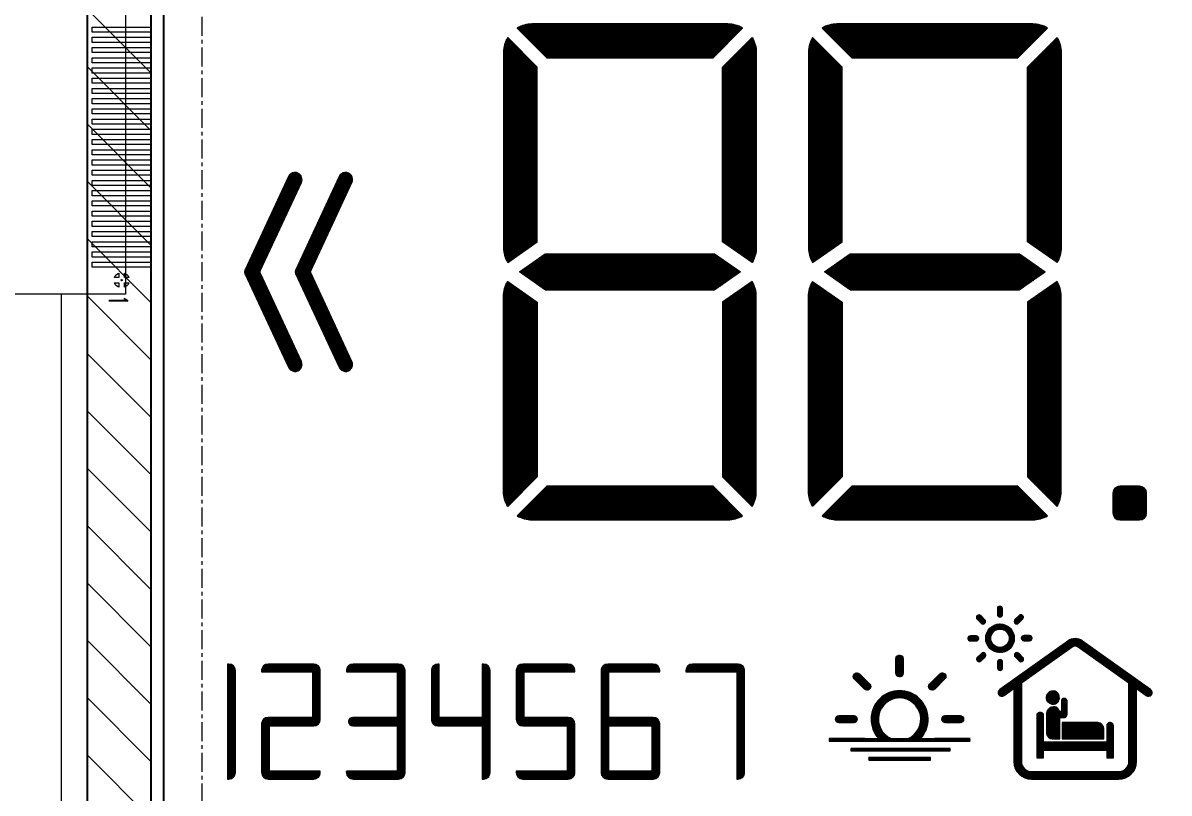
# Model space of a CAD drawing. Header units: millimetres. Extents: x 2631 to 4611, y 2266 to 2772.
# Drawn here: x 2686.16 to 2731.04, y 2694 to 2724.14 of the extents above; entities that cross this region are included whole.
import ezdxf

# ---------------------------------------------------------------- set-up
doc = ezdxf.new("R2010")
doc.units = ezdxf.units.MM
doc.linetypes.add('CENTER', pattern=[0.6, 0.375, -0.075, 0.075, -0.075])
for name, color, linetype, lineweight in [('BACKLIGHT', 7, 'Continuous', 20), ('FPC', 30, 'Continuous', 0), ('LCD', 4, 'Continuous', 20), ('silicone', 193, 'Continuous', 20)]:
    doc.layers.add(name, color=color, linetype=linetype, lineweight=lineweight)
doc.layers.add('Dim', color=4, linetype='Continuous')
doc.layers.add('DWG', color=7, linetype='Continuous')
doc.styles.get("Standard").update_dxf_attribs({"font": 'txt.shx', "bigfont": 'gbcbig.shx'})
pattern_1 = [(45, (-473.66198, 935.138702), (-0.01122532015, 0.01122532015), [])]
pattern_2 = [(45, (-449.801412, 935.138696), (-0.01122532015, 0.01122532015), [])]
pattern_3 = [(45, (-450.101412, 935.138696), (-0.01122532015, 0.01122532015), [])]

msp = doc.modelspace()

# ---------------------------------------------------------------- hatches: boundary and pattern name
at = {"lineweight": 0}
h = msp.add_hatch(dxfattribs=at)
h.set_pattern_fill('ANSI31', color=256, scale=0.005)
h.set_pattern_definition(pattern_2)
h.paths.add_polyline_path([(2727.6516, 2699.95036, 0.32000699), (2727.06831, 2699.95036), (2724.40813, 2698.05357, 0.41421356), (2724.37394, 2697.84946, 0.41421356), (2724.57805, 2697.81527), (2724.96134, 2698.08857), (2724.96134, 2695.23731, 0.41421356), (2725.65211, 2694.54654), (2729.0678, 2694.54654, 0.41421356), (2729.75857, 2695.23731), (2729.75857, 2698.08857), (2730.14186, 2697.81527, 0.41421356), (2730.34596, 2697.84946, 0.41421356), (2730.31177, 2698.05357)])
h.paths.add_polyline_path([(2729.4659, 2698.29725), (2729.4659, 2695.23731, -0.41421356), (2729.0678, 2694.83921), (2725.65211, 2694.83921, -0.41421356), (2725.25401, 2695.23731), (2725.25401, 2698.29725), (2727.23822, 2699.71206, -0.32000699), (2727.48168, 2699.71206)], flags=16)
h.paths.add_polyline_path([(2728.85499, 2695.37737), (2728.5999, 2695.37737), (2728.5999, 2695.67458), (2726.12001, 2695.67458), (2726.11844, 2695.37742), (2725.85971, 2695.37688), (2725.85939, 2697.08409, -0.53718972), (2726.11929, 2697.08409), (2726.11929, 2695.99978), (2728.59891, 2695.99978), (2728.59891, 2696.70145), (2728.69351, 2696.77036), (2728.83281, 2696.74183), (2728.85499, 2696.66304)], flags=0)
h.paths.add_polyline_path([(2728.48018, 2696.52443), (2728.48018, 2696.11926), (2726.85744, 2696.11926), (2726.85744, 2696.7586), (2728.24277, 2696.7586, -0.41094966)], flags=0)
h.paths.add_polyline_path([(2727.04606, 2697.61388), (2727.04606, 2697.10761, -0.32819651), (2726.95553, 2696.96157), (2726.76402, 2696.96157), (2726.76402, 2696.11821), (2726.49374, 2696.11821, -0.39286235), (2726.23333, 2696.33014), (2726.23333, 2697.04896, -0.46836767), (2726.55327, 2697.38262, -0.2851506), (2726.74872, 2697.18962), (2726.82956, 2697.18962), (2726.82956, 2697.62319, -0.47470133), (2726.90482, 2697.70116, -0.50669961)], flags=0)
h.paths.add_polyline_path([(2726.73923, 2697.74124, -0.16825289), (2726.7113, 2697.61125, -0.20063946), (2726.58582, 2697.49391, -0.17986856), (2726.39899, 2697.50073, -0.09353763), (2726.30204, 2697.55942, -0.28344564), (2726.22573, 2697.76178, -0.10143298), (2726.26489, 2697.8671, -0.19173749), (2726.38082, 2697.97061, -0.1916996), (2726.57388, 2697.98297, -0.08664985), (2726.64449, 2697.9459, -0.24924806)], flags=0)
h = msp.add_hatch(dxfattribs=at)
h.set_pattern_fill('ANSI31', color=256, scale=0.005)
h.set_pattern_definition(pattern_3)
h.paths.add_polyline_path([(2722.47168, 2695.75144), (2718.57545, 2695.75144), (2718.57545, 2695.65154), (2722.47168, 2695.65154)])
h.paths.add_polyline_path([(2721.69999, 2695.28963), (2721.69999, 2695.38953), (2719.2774, 2695.38953), (2719.2774, 2695.28963)])
edge = h.paths.add_edge_path(flags=17)
edge.add_line((2722.9922, 2696.89691), (2722.9922, 2696.89131))
edge.add_arc((2722.85171, 2696.89131), 0.14048, 270, 360, ccw=False)
edge.add_line((2722.85171, 2696.75083), (2722.2861, 2696.75083))
edge.add_arc((2722.2861, 2696.89131), 0.14048, 180, 270, ccw=False)
edge.add_line((2722.14562, 2696.89131), (2722.14562, 2696.89691))
edge.add_arc((2722.2861, 2696.89691), 0.14048, 90, 180, ccw=False)
edge.add_line((2722.2861, 2697.03739), (2722.85171, 2697.03739))
edge.add_arc((2722.85171, 2696.89691), 0.14048, 0, 90, ccw=False)
edge = h.paths.add_edge_path()
edge.add_line((2720.48278, 2699.40073), (2720.48838, 2699.40073))
edge.add_arc((2720.48838, 2699.26025), 0.14048, 0, 90, ccw=False)
edge.add_line((2720.62886, 2699.26025), (2720.62886, 2698.69463))
edge.add_arc((2720.48838, 2698.69463), 0.14048, 270, 360, ccw=False)
edge.add_line((2720.48838, 2698.55415), (2720.48278, 2698.55415))
edge.add_arc((2720.48278, 2698.69463), 0.14048, 180, 270, ccw=False)
edge.add_line((2720.3423, 2698.69463), (2720.3423, 2699.26025))
edge.add_arc((2720.48278, 2699.26025), 0.14048, 90, 180, ccw=False)
edge = h.paths.add_edge_path()
edge.add_line((2722.25604, 2698.66854), (2722.26, 2698.66458))
edge.add_arc((2722.16067, 2698.56524), 0.14048, -45, 45, ccw=False)
edge.add_line((2722.26, 2698.4659), (2721.86006, 2698.06596))
edge.add_arc((2721.76072, 2698.16529), 0.14048, 225, 315, ccw=False)
edge.add_line((2721.66138, 2698.06596), (2721.65742, 2698.06992))
edge.add_arc((2721.75676, 2698.16925), 0.14048, 135, 225, ccw=False)
edge.add_line((2721.65742, 2698.26859), (2722.05737, 2698.66854))
edge.add_arc((2722.15671, 2698.5692), 0.14048, 45, 135, ccw=False)
edge = h.paths.add_edge_path(flags=17)
edge.add_line((2717.97896, 2696.89131), (2717.97896, 2696.89691))
edge.add_arc((2718.11944, 2696.89691), 0.14048, 90, 180, ccw=False)
edge.add_line((2718.11944, 2697.03739), (2718.68506, 2697.03739))
edge.add_arc((2718.68506, 2696.89691), 0.14048, 0, 90, ccw=False)
edge.add_line((2718.82554, 2696.89691), (2718.82554, 2696.89131))
edge.add_arc((2718.68506, 2696.89131), 0.14048, -90, 0, ccw=False)
edge.add_line((2718.68506, 2696.75083), (2718.11944, 2696.75083))
edge.add_arc((2718.11944, 2696.89131), 0.14048, 180, 270, ccw=False)
edge = h.paths.add_edge_path()
edge.add_line((2718.71115, 2698.66458), (2718.71511, 2698.66854))
edge.add_arc((2718.81445, 2698.5692), 0.14048, 45, 135, ccw=False)
edge.add_line((2718.91378, 2698.66854), (2719.31373, 2698.26859))
edge.add_arc((2719.2144, 2698.16925), 0.14048, -45, 45, ccw=False)
edge.add_line((2719.31373, 2698.06992), (2719.30977, 2698.06596))
edge.add_arc((2719.21044, 2698.16529), 0.14048, 225, 315, ccw=False)
edge.add_line((2719.1111, 2698.06596), (2718.71115, 2698.4659))
edge.add_arc((2718.81049, 2698.56524), 0.14048, 135, 225, ccw=False)
edge = h.paths.add_edge_path()
edge.add_line((2721.30376, 2696.13431), (2721.85199, 2696.13425))
edge.add_line((2722.75074, 2696.03435), (2722.75074, 2696.13425))
edge.add_line((2719.12521, 2696.13455), (2719.66723, 2696.13449))
edge.add_line((2720.15123, 2696.13444), (2720.81976, 2696.13436))
edge.add_line((2723.25074, 2696.13425), (2721.85199, 2696.13425))
edge.add_line((2717.73125, 2696.0353), (2723.25074, 2696.03435))
edge.add_line((2717.73125, 2696.13472), (2717.73125, 2696.0353))
edge.add_line((2719.12521, 2696.13455), (2717.73125, 2696.13472))
edge.add_arc((2720.48558, 2696.89411), 1.11656, 317.114361, 582.885639)
edge.add_arc((2720.48558, 2696.89411), 0.83, 293.723299, 606.276701)
h = msp.add_hatch(dxfattribs=at)
h.set_pattern_fill('ANSI31', color=256, scale=0.005)
h.set_pattern_definition(pattern_3)
h.paths.add_polyline_path([(2719.66723, 2696.13449), (2719.12521, 2696.13455), (2717.73125, 2696.13472), (2717.73125, 2696.0353), (2723.25074, 2696.03435), (2723.25074, 2696.13425), (2721.85199, 2696.13425), (2721.30376, 2696.13431, 2.29300154)])
h.paths.add_polyline_path([(2720.81976, 2696.13436), (2720.15123, 2696.13444, -4.75577831)], flags=16)
h = msp.add_hatch(dxfattribs=at)
h.set_pattern_fill('ANSI31', color=256, scale=0.005)
h.set_pattern_definition(pattern_2)
edge = h.paths.add_edge_path()
edge.add_arc((2726.42803, 2697.7225), 0.20608, 169.010323, 206.824902)
edge.add_arc((2726.50601, 2697.78694), 0.30557, 211.012905, 249.497975)
edge.add_arc((2726.50157, 2697.74859), 0.26825, 247.517372, 288.304087)
edge.add_arc((2726.50824, 2697.70264), 0.22268, 290.389463, 335.770093)
edge.add_arc((2726.53759, 2697.71656), 0.20314, 328.774013, 366.97692)
edge.add_arc((2726.49933, 2697.75445), 0.24026, 356.846705, 412.829455)
edge.add_arc((2726.50304, 2697.76222), 0.23183, 52.399579, 72.208782)
edge.add_arc((2726.49287, 2697.73428), 0.26155, 71.958655, 115.366354)
edge.add_arc((2726.45285, 2697.77325), 0.2101, 110.050739, 153.466813)
edge.add_arc((2726.50222, 2697.71892), 0.27979, 148.021035, 171.188525)
edge = h.paths.add_edge_path()
edge.add_line((2728.5999, 2695.67458), (2728.5999, 2695.37737))
edge.add_line((2728.5999, 2695.37737), (2728.85499, 2695.37737))
edge.add_line((2728.85499, 2695.37737), (2728.85499, 2696.65155))
edge.add_line((2728.85499, 2696.65155), (2728.85342, 2696.66864))
edge.add_line((2728.85342, 2696.66864), (2728.84873, 2696.6853))
edge.add_line((2728.84873, 2696.6853), (2728.84104, 2696.70113))
edge.add_line((2728.84104, 2696.70113), (2728.83054, 2696.71574))
edge.add_line((2728.83054, 2696.71574), (2728.81749, 2696.72877))
edge.add_line((2728.81749, 2696.72877), (2728.80221, 2696.7399))
edge.add_line((2728.80221, 2696.7399), (2728.78508, 2696.74885))
edge.add_line((2728.78508, 2696.74885), (2728.76652, 2696.75541))
edge.add_line((2728.76652, 2696.75541), (2728.74698, 2696.75941))
edge.add_line((2728.74698, 2696.75941), (2728.72695, 2696.76075))
edge.add_line((2728.72695, 2696.76075), (2728.70692, 2696.75941))
edge.add_line((2728.70692, 2696.75941), (2728.68738, 2696.75541))
edge.add_line((2728.68738, 2696.75541), (2728.66882, 2696.74885))
edge.add_line((2728.66882, 2696.74885), (2728.65169, 2696.7399))
edge.add_line((2728.65169, 2696.7399), (2728.63641, 2696.72877))
edge.add_line((2728.63641, 2696.72877), (2728.62336, 2696.71574))
edge.add_line((2728.62336, 2696.71574), (2728.61287, 2696.70113))
edge.add_line((2728.61287, 2696.70113), (2728.60518, 2696.6853))
edge.add_line((2728.60518, 2696.6853), (2728.60049, 2696.66864))
edge.add_line((2728.60049, 2696.66864), (2728.59891, 2696.65155))
edge.add_line((2728.59891, 2696.65155), (2728.59891, 2695.99978))
edge.add_line((2728.59891, 2695.99978), (2726.11929, 2695.99978))
edge.add_line((2726.11929, 2695.99978), (2726.11929, 2697.08409))
edge.add_arc((2725.98934, 2696.99803), 0.15586, 33.51153, 146.48847)
edge.add_line((2725.85939, 2697.08409), (2725.85971, 2695.37688))
edge.add_line((2725.85971, 2695.37688), (2726.11844, 2695.37742))
edge.add_line((2726.11844, 2695.37742), (2726.12001, 2695.67458))
edge.add_line((2726.12001, 2695.67458), (2728.5999, 2695.67458))
edge = h.paths.add_edge_path(flags=17)
edge.add_line((2726.85744, 2696.11926), (2728.48018, 2696.11926))
edge.add_line((2728.48018, 2696.11926), (2728.48018, 2696.52443))
edge.add_arc((2728.24307, 2696.52148), 0.23713, 0.713135, 90.073914)
edge.add_line((2728.24277, 2696.7586), (2726.85744, 2696.7586))
edge.add_line((2726.85744, 2696.7586), (2726.85744, 2696.11926))
edge = h.paths.add_edge_path()
edge.add_line((2727.04606, 2697.08464), (2727.04606, 2697.61388))
edge.add_arc((2726.94429, 2697.59836), 0.10295, 8.672424, 93.120432)
edge.add_line((2726.93868, 2697.70116), (2726.90482, 2697.70116))
edge.add_arc((2726.899, 2697.63147), 0.06993, 85.227161, 186.802179)
edge.add_line((2726.82956, 2697.62319), (2726.82956, 2697.18962))
edge.add_line((2726.82956, 2697.18962), (2726.74872, 2697.18962))
edge.add_arc((2726.49554, 2697.12869), 0.2604, 13.530816, 77.192945)
edge.add_arc((2726.53232, 2697.08248), 0.30087, 86.008565, 173.603944)
edge.add_line((2726.23333, 2697.116), (2726.23333, 2696.33014))
edge.add_arc((2726.47758, 2696.36431), 0.24664, 187.964055, 266.243966)
edge.add_line((2726.46143, 2696.11821), (2726.76402, 2696.11821))
edge.add_line((2726.76402, 2696.11821), (2726.76402, 2696.96157))
edge.add_line((2726.76402, 2696.96157), (2726.95553, 2696.96157))
edge.add_arc((2726.90153, 2697.09612), 0.14499, 291.865796, 355.455581)
at = {"layer": 'LCD'}
h = msp.add_hatch(dxfattribs=at)
h.set_pattern_fill('ANSI31', color=0, scale=0.005)
h.set_pattern_definition(pattern_1)
edge = h.paths.add_edge_path()
edge.add_arc((2706.08747, 2722.98131), 1.11356, 90, 120.993032)
edge.add_line((2705.51406, 2723.93589), (2706.66795, 2722.77487))
edge.add_line((2706.66795, 2722.77487), (2713.17987, 2722.77487))
edge.add_line((2713.17987, 2722.77487), (2714.33376, 2723.93589))
edge.add_arc((2713.76034, 2722.98131), 1.11356, 59.006968, 90)
edge.add_line((2713.76034, 2724.09487), (2706.08747, 2724.09487))
edge = h.paths.add_edge_path()
edge.add_arc((2706.08747, 2715.34686), 1.11356, 180, 211.674678)
edge.add_line((2705.13978, 2714.76213), (2706.294, 2715.57378))
edge.add_line((2706.294, 2715.57378), (2706.29397, 2722.40476))
edge.add_line((2706.29397, 2722.40476), (2705.13978, 2723.56603))
edge.add_arc((2706.08747, 2722.98131), 1.11356, 148.325322, 180)
edge.add_line((2704.97391, 2722.98131), (2704.97391, 2715.34686))
h.paths.add_polyline_path([(2713.23778, 2715.10421), (2714.24974, 2714.39259), (2713.22814, 2713.67419), (2706.61968, 2713.67419), (2705.59807, 2714.39259), (2706.61003, 2715.10421)])
edge = h.paths.add_edge_path()
edge.add_arc((2713.76034, 2715.34686), 1.11356, -31.674678, 0, ccw=False)
edge.add_line((2714.70804, 2714.76213), (2713.55382, 2715.57378))
edge.add_line((2713.55382, 2715.57378), (2713.55385, 2722.40476))
edge.add_line((2713.55385, 2722.40476), (2714.70804, 2723.56603))
edge.add_arc((2713.76034, 2722.98131), 1.11356, 0, 31.674678, ccw=False)
edge.add_line((2714.87391, 2722.98131), (2714.87391, 2715.34686))
edge = h.paths.add_edge_path()
edge.add_line((2706.294, 2713.21139), (2706.29397, 2706.38041))
edge.add_line((2706.29397, 2706.38041), (2705.13978, 2705.21914))
edge.add_arc((2706.08747, 2705.80387), 1.11356, 180, 211.674678, ccw=False)
edge.add_line((2704.97391, 2705.80387), (2704.97391, 2713.43832))
edge.add_arc((2706.08747, 2713.43832), 1.11356, 148.325322, 180, ccw=False)
edge.add_line((2705.13978, 2714.02304), (2706.294, 2713.21139))
edge = h.paths.add_edge_path()
edge.add_arc((2713.76034, 2705.80387), 1.11356, 270, 300.993032)
edge.add_line((2714.33376, 2704.84929), (2713.17987, 2706.0103))
edge.add_line((2713.17987, 2706.0103), (2706.66795, 2706.0103))
edge.add_line((2706.66795, 2706.0103), (2705.51406, 2704.84929))
edge.add_arc((2706.08747, 2705.80387), 1.11356, 239.006968, 270)
edge.add_line((2706.08747, 2704.6903), (2713.76034, 2704.6903))
edge = h.paths.add_edge_path()
edge.add_line((2713.55382, 2713.21139), (2713.55385, 2706.38041))
edge.add_line((2713.55385, 2706.38041), (2714.70804, 2705.21914))
edge.add_arc((2713.76034, 2705.80387), 1.11356, 328.325322, 360)
edge.add_line((2714.87391, 2705.80387), (2714.87391, 2713.43832))
edge.add_arc((2713.76034, 2713.43832), 1.11356, 360, 391.674678)
edge.add_line((2714.70804, 2714.02304), (2713.55382, 2713.21139))
h = msp.add_hatch(dxfattribs=at)
h.set_pattern_fill('ANSI31', color=0, scale=0.005)
h.set_pattern_definition(pattern_1)
edge = h.paths.add_edge_path()
edge.add_line((2717.45491, 2723.93589), (2718.6088, 2722.77487))
edge.add_line((2718.6088, 2722.77487), (2725.12073, 2722.77487))
edge.add_line((2725.12073, 2722.77487), (2726.27461, 2723.93589))
edge.add_arc((2725.7012, 2722.98131), 1.11356, 59.006968, 90)
edge.add_line((2725.7012, 2724.09487), (2718.02833, 2724.09487))
edge.add_arc((2718.02833, 2722.98131), 1.11356, 90, 120.993032)
edge = h.paths.add_edge_path()
edge.add_arc((2718.02833, 2715.34686), 1.11356, 180, 211.674678)
edge.add_line((2717.08063, 2714.76213), (2718.23485, 2715.57378))
edge.add_line((2718.23485, 2715.57378), (2718.23482, 2722.40476))
edge.add_line((2718.23482, 2722.40476), (2717.08063, 2723.56603))
edge.add_arc((2718.02833, 2722.98131), 1.11356, 148.325322, 180)
edge.add_line((2716.91476, 2722.98131), (2716.91476, 2715.34686))
h.paths.add_polyline_path([(2725.17864, 2715.10421), (2726.1906, 2714.39259), (2725.16899, 2713.67419), (2718.56053, 2713.67419), (2717.53893, 2714.39259), (2718.55089, 2715.10421)])
edge = h.paths.add_edge_path()
edge.add_arc((2725.7012, 2715.34686), 1.11356, -31.674678, 0, ccw=False)
edge.add_line((2726.64889, 2714.76213), (2725.49467, 2715.57378))
edge.add_line((2725.49467, 2715.57378), (2725.4947, 2722.40476))
edge.add_line((2725.4947, 2722.40476), (2726.64889, 2723.56603))
edge.add_arc((2725.7012, 2722.98131), 1.11356, 0, 31.674678, ccw=False)
edge.add_line((2726.81476, 2722.98131), (2726.81476, 2715.34686))
edge = h.paths.add_edge_path()
edge.add_line((2718.23485, 2713.21139), (2718.23482, 2706.38041))
edge.add_line((2718.23482, 2706.38041), (2717.08063, 2705.21914))
edge.add_arc((2718.02833, 2705.80387), 1.11356, 180, 211.674678, ccw=False)
edge.add_line((2716.91476, 2705.80387), (2716.91476, 2713.43832))
edge.add_arc((2718.02833, 2713.43832), 1.11356, 148.325322, 180, ccw=False)
edge.add_line((2717.08063, 2714.02304), (2718.23485, 2713.21139))
edge = h.paths.add_edge_path()
edge.add_arc((2725.7012, 2705.80387), 1.11356, 270, 300.993032)
edge.add_line((2726.27461, 2704.84929), (2725.12073, 2706.0103))
edge.add_line((2725.12073, 2706.0103), (2718.6088, 2706.0103))
edge.add_line((2718.6088, 2706.0103), (2717.45491, 2704.84929))
edge.add_arc((2718.02833, 2705.80387), 1.11356, 239.006968, 270)
edge.add_line((2718.02833, 2704.6903), (2725.7012, 2704.6903))
edge = h.paths.add_edge_path()
edge.add_line((2726.64889, 2714.02304), (2725.49467, 2713.21139))
edge.add_line((2725.49467, 2713.21139), (2725.4947, 2706.38041))
edge.add_line((2725.4947, 2706.38041), (2726.64889, 2705.21914))
edge.add_arc((2725.7012, 2705.80387), 1.11356, 328.325322, 360)
edge.add_line((2726.81476, 2705.80387), (2726.81476, 2713.43832))
edge.add_arc((2725.7012, 2713.43832), 1.11356, 360, 391.674678)
h = msp.add_hatch(dxfattribs=at)
h.set_pattern_fill('ANSI31', color=0, scale=0.005)
h.set_pattern_definition(pattern_1)
edge = h.paths.add_edge_path()
edge.add_arc((2698.79163, 2718.01112), 0.27577, 335.006719, 515.006719)
edge.add_line((2698.54169, 2718.12764), (2696.82544, 2714.44751))
edge.add_arc((2696.94325, 2714.39259), 0.12998, 155.001907, 204.991207)
edge.add_line((2696.82544, 2714.33767), (2698.53867, 2710.66422))
edge.add_arc((2698.79164, 2710.77404), 0.27577, 203.467594, 384.99465)
edge.add_line((2699.04158, 2710.89057), (2697.43797, 2714.32919))
edge.add_arc((2697.57391, 2714.39259), 0.15, 154.997799, 205.00213, ccw=False)
edge.add_line((2697.43797, 2714.45599), (2699.04158, 2717.8946))
edge = h.paths.add_edge_path()
edge.add_arc((2696.80969, 2718.01112), 0.27577, 335.006719, 515.006719)
edge.add_line((2696.55974, 2718.12764), (2694.8435, 2714.44752))
edge.add_arc((2694.96131, 2714.39259), 0.12998, 155.001907, 204.991207)
edge.add_line((2694.8435, 2714.33767), (2696.55673, 2710.66422))
edge.add_arc((2696.8097, 2710.77404), 0.27577, 203.467594, 384.99465)
edge.add_line((2697.05964, 2710.89057), (2695.45603, 2714.32919))
edge.add_arc((2695.59197, 2714.39259), 0.15, 154.997799, 205.00213, ccw=False)
edge.add_line((2695.45603, 2714.45599), (2697.05964, 2717.89461))
h = msp.add_hatch(dxfattribs=at)
h.set_pattern_fill('ANSI31', color=0, scale=0.005)
h.set_pattern_definition(pattern_1)
edge = h.paths.add_edge_path()
edge.add_arc((2729.88239, 2705.73546), 0.275, 360, 450)
edge.add_line((2729.88239, 2706.01046), (2729.11239, 2706.01046))
edge.add_arc((2729.11239, 2705.73546), 0.275, 90, 180)
edge.add_line((2728.83739, 2705.73546), (2728.83739, 2704.96546))
edge.add_arc((2729.11239, 2704.96546), 0.275, 180, 270)
edge.add_line((2729.11239, 2704.69046), (2729.88239, 2704.69046))
edge.add_arc((2729.88239, 2704.96546), 0.275, 270, 360)
edge.add_line((2730.15739, 2704.96546), (2730.15739, 2705.73546))
h = msp.add_hatch(dxfattribs=at)
h.set_pattern_fill('ANSI31', color=0, scale=0.005)
h.set_pattern_definition([(45, (-475.095731, 935.138696), (-0.01122532015, 0.01122532015), [])])
edge = h.paths.add_edge_path()
edge.add_line((2725.00869, 2699.33004), (2725.1677, 2699.17103))
edge.add_arc((2725.23841, 2699.24174), 0.1, 225, 315)
edge.add_arc((2725.23841, 2699.24174), 0.1, 315, 405)
edge.add_line((2725.30912, 2699.31245), (2725.15011, 2699.47147))
edge.add_arc((2725.0794, 2699.40076), 0.1, 45, 135)
edge.add_arc((2725.0794, 2699.40076), 0.1, 135, 225)
edge = h.paths.add_edge_path()
edge.add_line((2724.32065, 2699.12478), (2724.32065, 2698.8999))
edge.add_arc((2724.42065, 2698.8999), 0.1, 180, 270)
edge.add_arc((2724.42065, 2698.8999), 0.1, 270, 360)
edge.add_line((2724.52065, 2698.8999), (2724.52065, 2699.12478))
edge.add_arc((2724.42065, 2699.12478), 0.1, 0, 90)
edge.add_arc((2724.42065, 2699.12478), 0.1, 90, 180)
edge = h.paths.add_edge_path()
edge.add_line((2723.68899, 2699.46614), (2723.52998, 2699.30713))
edge.add_arc((2723.60069, 2699.23642), 0.1, 135, 225)
edge.add_arc((2723.60069, 2699.23642), 0.1, 225, 315)
edge.add_line((2723.6714, 2699.16571), (2723.83041, 2699.32472))
edge.add_arc((2723.7597, 2699.39543), 0.1, 315, 405)
edge.add_arc((2723.7597, 2699.39543), 0.1, 45, 135)
edge = h.paths.add_edge_path()
edge.add_line((2723.48372, 2700.15417), (2723.25885, 2700.15417))
edge.add_arc((2723.25885, 2700.05417), 0.1, 90, 180)
edge.add_arc((2723.25885, 2700.05417), 0.1, 180, 270)
edge.add_line((2723.25885, 2699.95417), (2723.48372, 2699.95417))
edge.add_arc((2723.48372, 2700.05417), 0.1, 270, 360)
edge.add_arc((2723.48372, 2700.05417), 0.1, 360, 450)
edge = h.paths.add_edge_path()
edge.add_line((2723.82509, 2700.78583), (2723.66608, 2700.94485))
edge.add_arc((2723.59537, 2700.87413), 0.1, 45, 135)
edge.add_arc((2723.59537, 2700.87413), 0.1, 135, 225)
edge.add_line((2723.52466, 2700.80342), (2723.68367, 2700.64441))
edge.add_arc((2723.75438, 2700.71512), 0.1, 225, 315)
edge.add_arc((2723.75438, 2700.71512), 0.1, 315, 405)
edge = h.paths.add_edge_path()
edge.add_line((2724.51312, 2700.9911), (2724.51312, 2701.21598))
edge.add_arc((2724.41312, 2701.21598), 0.1, 0, 90)
edge.add_arc((2724.41312, 2701.21598), 0.1, 90, 180)
edge.add_line((2724.31312, 2701.21598), (2724.31312, 2700.9911))
edge.add_arc((2724.41312, 2700.9911), 0.1, 180, 270)
edge.add_arc((2724.41312, 2700.9911), 0.1, 270, 360)
edge = h.paths.add_edge_path()
edge.add_line((2725.14478, 2700.64974), (2725.30379, 2700.80875))
edge.add_arc((2725.23308, 2700.87946), 0.1, 315, 405)
edge.add_arc((2725.23308, 2700.87946), 0.1, 45, 135)
edge.add_line((2725.16237, 2700.95017), (2725.00336, 2700.79116))
edge.add_arc((2725.07407, 2700.72045), 0.1, 135, 225)
edge.add_arc((2725.07407, 2700.72045), 0.1, 225, 315)
edge = h.paths.add_edge_path()
edge.add_line((2725.35005, 2699.9617), (2725.57493, 2699.9617))
edge.add_arc((2725.57493, 2700.0617), 0.1, 270, 360)
edge.add_arc((2725.57493, 2700.0617), 0.1, 0, 90)
edge.add_line((2725.57493, 2700.1617), (2725.35005, 2700.1617))
edge.add_arc((2725.35005, 2700.0617), 0.1, 90, 180)
edge.add_arc((2725.35005, 2700.0617), 0.1, 180, 270)
edge = h.paths.add_edge_path(flags=17)
edge.add_arc((2724.41689, 2700.05794), 0.3604, 0, 360)
edge = h.paths.add_edge_path()
edge.add_arc((2724.41689, 2700.05794), 0.5604, 0, 360)
h = msp.add_hatch(dxfattribs=at)
h.set_pattern_fill('ANSI31', color=0, scale=0.005)
h.set_pattern_definition([(45, (1577.112318, 1430.979947), (-0.01122532015, 0.01122532015), [])])
edge = h.paths.add_edge_path()
edge.add_line((2697.80044, 2694.85287), (2695.80936, 2694.85287))
edge.add_line((2695.80936, 2694.85287), (2695.80936, 2696.63137))
edge.add_line((2695.80936, 2696.63137), (2697.54318, 2696.63137))
edge.add_arc((2697.54318, 2696.88864), 0.25726, 270, 360)
edge.add_line((2697.80044, 2696.88864), (2697.80044, 2698.79236))
edge.add_arc((2697.54318, 2698.79236), 0.25726, 0, 90)
edge.add_line((2697.54318, 2699.04963), (2695.76028, 2699.04963))
edge.add_arc((2695.76028, 2698.79236), 0.25726, 90, 180)
edge.add_line((2695.50302, 2698.79236), (2695.50302, 2698.7433))
edge.add_line((2695.50302, 2698.7433), (2697.4941, 2698.7433))
edge.add_line((2697.4941, 2698.7433), (2697.4941, 2696.96322))
edge.add_line((2697.4941, 2696.96322), (2695.76028, 2696.96322))
edge.add_arc((2695.76028, 2696.70596), 0.25726, 90, 180)
edge.add_line((2695.50302, 2696.70596), (2695.50302, 2694.80381))
edge.add_arc((2695.76028, 2694.80381), 0.25726, 180, 270)
edge.add_line((2695.76028, 2694.54654), (2697.54318, 2694.54654))
edge.add_arc((2697.54318, 2694.80381), 0.25726, 270, 360)
edge.add_line((2697.80044, 2694.80381), (2697.80044, 2694.85287))
edge = h.paths.add_edge_path()
edge.add_line((2704.14095, 2694.54654), (2704.19003, 2694.54654))
edge.add_arc((2704.19003, 2694.80381), 0.25726, 270, 360)
edge.add_line((2704.44729, 2694.80381), (2704.44729, 2698.79236))
edge.add_arc((2704.19003, 2698.79236), 0.25726, 0, 90)
edge.add_line((2704.19003, 2699.04963), (2704.14095, 2699.04963))
edge.add_line((2704.14095, 2699.04963), (2704.14095, 2696.96322))
edge.add_line((2704.14095, 2696.96322), (2702.4562, 2696.96322))
edge.add_line((2702.4562, 2696.96322), (2702.4562, 2699.04963))
edge.add_line((2702.4562, 2699.04963), (2702.40713, 2699.04963))
edge.add_arc((2702.40713, 2698.79236), 0.25726, 90, 180)
edge.add_line((2702.14987, 2698.79236), (2702.14987, 2696.88864))
edge.add_arc((2702.40713, 2696.88864), 0.25726, 180, 270)
edge.add_line((2702.40713, 2696.63137), (2704.14095, 2696.63137))
edge.add_line((2704.14095, 2696.63137), (2704.14095, 2694.54654))
edge = h.paths.add_edge_path()
edge.add_line((2705.73056, 2696.63137), (2707.46438, 2696.63137))
edge.add_line((2707.46438, 2696.63137), (2707.46438, 2694.85287))
edge.add_line((2707.46438, 2694.85287), (2705.47329, 2694.85287))
edge.add_line((2705.47329, 2694.85287), (2705.47329, 2694.80381))
edge.add_arc((2705.73056, 2694.80381), 0.25726, 180, 270)
edge.add_line((2705.73056, 2694.54654), (2707.51345, 2694.54654))
edge.add_arc((2707.51345, 2694.80381), 0.25726, 270, 360)
edge.add_line((2707.77072, 2694.80381), (2707.77072, 2696.70596))
edge.add_arc((2707.51345, 2696.70596), 0.25726, 0, 90)
edge.add_line((2707.51345, 2696.96322), (2705.77963, 2696.96322))
edge.add_line((2705.77963, 2696.96322), (2705.77963, 2698.7433))
edge.add_line((2705.77963, 2698.7433), (2707.77072, 2698.7433))
edge.add_line((2707.77072, 2698.7433), (2707.77072, 2698.79236))
edge.add_arc((2707.51345, 2698.79236), 0.25726, 0, 90)
edge.add_line((2707.51345, 2699.04963), (2705.73056, 2699.04963))
edge.add_arc((2705.73056, 2698.79236), 0.25726, 90, 180)
edge.add_line((2705.47329, 2698.79236), (2705.47329, 2696.88864))
edge.add_arc((2705.73056, 2696.88864), 0.25726, 180, 270)
h.paths.add_polyline_path([(2710.7878, 2696.63137), (2710.7878, 2694.85287), (2709.10305, 2694.85287), (2709.10305, 2696.63137)], flags=16)
edge = h.paths.add_edge_path()
edge.add_line((2710.83688, 2699.04963), (2709.05398, 2699.04963))
edge.add_arc((2709.05398, 2698.79236), 0.25726, 90, 180)
edge.add_line((2708.79672, 2698.79236), (2708.79672, 2694.80381))
edge.add_arc((2709.05398, 2694.80381), 0.25726, 180, 270)
edge.add_line((2709.05398, 2694.54654), (2710.83688, 2694.54654))
edge.add_arc((2710.83688, 2694.80381), 0.25726, 270, 360)
edge.add_line((2711.09414, 2694.80381), (2711.09414, 2696.70596))
edge.add_arc((2710.83688, 2696.70596), 0.25726, 0, 90)
edge.add_line((2710.83688, 2696.96322), (2709.10305, 2696.96322))
edge.add_line((2709.10305, 2696.96322), (2709.10305, 2698.7433))
edge.add_line((2709.10305, 2698.7433), (2711.09414, 2698.7433))
edge.add_line((2711.09414, 2698.7433), (2711.09414, 2698.79236))
edge.add_arc((2710.83688, 2698.79236), 0.25726, 0, 90)
edge = h.paths.add_edge_path()
edge.add_line((2712.12014, 2698.7433), (2714.11123, 2698.7433))
edge.add_line((2714.11123, 2698.7433), (2714.11123, 2694.54654))
edge.add_line((2714.11123, 2694.54654), (2714.1603, 2694.54654))
edge.add_arc((2714.1603, 2694.80381), 0.25726, 270, 360)
edge.add_line((2714.41756, 2694.80381), (2714.41756, 2698.79236))
edge.add_arc((2714.1603, 2698.79236), 0.25726, 0, 90)
edge.add_line((2714.1603, 2699.04963), (2712.3774, 2699.04963))
edge.add_arc((2712.3774, 2698.79236), 0.25726, 90, 180)
edge.add_line((2712.12014, 2698.79236), (2712.12014, 2698.7433))
edge = h.paths.add_edge_path()
edge.add_line((2700.81753, 2696.63137), (2700.81753, 2694.85287))
edge.add_line((2700.81753, 2694.85287), (2698.82644, 2694.85287))
edge.add_line((2698.82644, 2694.85287), (2698.82644, 2694.80381))
edge.add_arc((2699.08371, 2694.80381), 0.25726, 180, 270)
edge.add_line((2699.08371, 2694.54654), (2700.8666, 2694.54654))
edge.add_arc((2700.8666, 2694.80381), 0.25726, 270, 360)
edge.add_line((2701.12387, 2694.80381), (2701.12387, 2698.79236))
edge.add_arc((2700.8666, 2698.79236), 0.25726, 0, 90)
edge.add_line((2700.8666, 2699.04963), (2699.08371, 2699.04963))
edge.add_arc((2699.08371, 2698.79236), 0.25726, 90, 180)
edge.add_line((2698.82644, 2698.79236), (2698.82644, 2698.7433))
edge.add_line((2698.82644, 2698.7433), (2700.81753, 2698.7433))
edge.add_line((2700.81753, 2698.7433), (2700.81753, 2696.96322))
edge.add_line((2700.81753, 2696.96322), (2699.07033, 2696.96322))
edge.add_arc((2699.07033, 2696.7973), 0.16593, 90, 270)
edge.add_line((2699.07033, 2696.63137), (2700.81753, 2696.63137))
edge = h.paths.add_edge_path()
edge.add_line((2694.17068, 2694.54654), (2694.21975, 2694.54654))
edge.add_arc((2694.21975, 2694.80381), 0.25726, 270, 360)
edge.add_line((2694.47702, 2694.80381), (2694.47702, 2698.79236))
edge.add_arc((2694.21975, 2698.79236), 0.25726, 0, 90)
edge.add_line((2694.21975, 2699.04963), (2694.17068, 2699.04963))
edge.add_line((2694.17068, 2699.04963), (2694.17068, 2694.54654))
at = {"layer": 'silicone', "lineweight": 15}
h = msp.add_hatch(dxfattribs=at)
h.set_pattern_fill('ANSI31', color=256, scale=0.5, style=0)
h.set_pattern_definition([(135, (8215.3348, 1813.863), (1.122532, 1.122532), [])])
h.paths.add_polyline_path([(2691.17068, 2739.02626), (2688.67068, 2739.02626), (2688.67068, 2681.02626), (2691.17068, 2681.02626)])

# ---------------------------------------------------------------- linework, layer by layer
at = {"color": 130, "linetype": 'Continuous'}
for p, q in [((2688.67068, 2739.02626), (2688.67068, 2681.02626)), ((2691.17068, 2739.02626), (2691.17068, 2681.02626))]:
    msp.add_line(p, q, dxfattribs=at)
at = {"lineweight": 0}
for points in [[(2720.48278, 2699.40073), (2720.48838, 2699.40073, -0.41421356), (2720.62886, 2699.26025), (2720.62886, 2698.69463, -0.41421356), (2720.48838, 2698.55415), (2720.48278, 2698.55415, -0.41421356), (2720.3423, 2698.69463), (2720.3423, 2699.26025, -0.41421356)], [(2718.71115, 2698.66458), (2718.71511, 2698.66854, -0.41421356), (2718.91378, 2698.66854), (2719.31373, 2698.26859, -0.41421356), (2719.31373, 2698.06992), (2719.30977, 2698.06596, -0.41421356), (2719.1111, 2698.06596), (2718.71115, 2698.4659, -0.41421356)], [(2722.25604, 2698.66854), (2722.26, 2698.66458, -0.41421356), (2722.26, 2698.4659), (2721.86006, 2698.06596, -0.41421356), (2721.66138, 2698.06596), (2721.65742, 2698.06992, -0.41421356), (2721.65742, 2698.26859), (2722.05737, 2698.66854, -0.41421356)], [(2717.97896, 2696.89131), (2717.97896, 2696.89691, -0.41421356), (2718.11944, 2697.03739), (2718.68506, 2697.03739, -0.41421356), (2718.82554, 2696.89691), (2718.82554, 2696.89131, -0.41421356), (2718.68506, 2696.75083), (2718.11944, 2696.75083, -0.41421356)], [(2722.9922, 2696.89691), (2722.9922, 2696.89131, -0.41421356), (2722.85171, 2696.75083), (2722.2861, 2696.75083, -0.41421356), (2722.14562, 2696.89131), (2722.14562, 2696.89691, -0.41421356), (2722.2861, 2697.03739), (2722.85171, 2697.03739, -0.41421356)]]:
    msp.add_lwpolyline(points, format="xyb", close=True, dxfattribs=at)
for radius in [0.5604, 0.3604]:
    msp.add_circle((2724.41689, 2700.05794), radius, dxfattribs=at)
for radius, start, end in [(1.11656, 317.114361, 222.885639), (0.83, 293.723299, 246.276701)]:
    msp.add_arc((2720.48558, 2696.89411), radius, start, end, dxfattribs=at)
at = {"layer": 'BACKLIGHT', "lineweight": 15}
msp.add_line((2687.67068, 2681.02626), (2687.67068, 2713.52626), dxfattribs=at)
at = {"layer": 'Dim', "color": 3}
msp.add_lwpolyline([(2691.67068, 2738.52626), (2760.67068, 2738.52626), (2760.67068, 2681.52626), (2691.67068, 2681.52626)], close=True, dxfattribs=at)
at = {"layer": 'DWG', "lineweight": 0}
for p, q in [((2719.12521, 2696.13455), (2717.73125, 2696.13472)), ((2717.73125, 2696.13472), (2717.73125, 2696.0353)), ((2717.73125, 2696.0353), (2723.25074, 2696.03435)), ((2719.12521, 2696.13455), (2719.66723, 2696.13449)), ((2720.15123, 2696.13444), (2720.81976, 2696.13436)), ((2721.30376, 2696.13431), (2721.85199, 2696.13425)), ((2723.25074, 2696.13425), (2721.85199, 2696.13425)), ((2722.75074, 2696.03435), (2722.75074, 2696.13425))]:
    msp.add_line(p, q, dxfattribs=at)
for points in [[(2730.34596, 2697.84946, 0.41421356), (2730.31177, 2698.05357), (2727.6516, 2699.95036, 0.32000699), (2727.06831, 2699.95036), (2724.40813, 2698.05357, 0.41421356), (2724.37394, 2697.84946, 0.41421356), (2724.57805, 2697.81527), (2724.96134, 2698.08857), (2724.96134, 2695.23731, 0.41421356), (2725.65211, 2694.54654), (2729.0678, 2694.54654, 0.41421356), (2729.75857, 2695.23731), (2729.75857, 2698.08857), (2730.14186, 2697.81527, 0.41421356), (2730.34596, 2697.84946)], [(2729.0678, 2694.83921, 0.41421356), (2729.4659, 2695.23731), (2729.4659, 2698.29725), (2727.48168, 2699.71206, 0.32000699), (2727.23822, 2699.71206), (2725.25401, 2698.29725), (2725.25401, 2695.23731, 0.41421356), (2725.65211, 2694.83921)], [(2726.22573, 2697.76178, 0.16651102), (2726.24413, 2697.6295, 0.16951917), (2726.39899, 2697.50073, 0.17986856), (2726.58582, 2697.49391, 0.20063946), (2726.7113, 2697.61125, 0.16825289), (2726.73923, 2697.74124, 0.24924806), (2726.64449, 2697.9459, 0.08664985), (2726.57388, 2697.98297, 0.1916996), (2726.38082, 2697.97061, 0.19173749), (2726.26489, 2697.8671, 0.10143298)], [(2727.04606, 2697.08464), (2727.04606, 2697.61388, 0.38610857), (2726.93868, 2697.70116), (2726.90482, 2697.70116, 0.47470133), (2726.82956, 2697.62319), (2726.82956, 2697.18962), (2726.74872, 2697.18962, 0.2851506), (2726.55327, 2697.38262, 0.401974), (2726.23333, 2697.116), (2726.23333, 2696.33014, 0.35549367), (2726.46143, 2696.11821), (2726.76402, 2696.11821), (2726.76402, 2696.96157), (2726.95553, 2696.96157, 0.2848093)], [(2728.5999, 2695.67458), (2728.5999, 2695.37737), (2728.85499, 2695.37737), (2728.85499, 2696.65155), (2728.85342, 2696.66864), (2728.84873, 2696.6853), (2728.84104, 2696.70113), (2728.83054, 2696.71574), (2728.81749, 2696.72877), (2728.80221, 2696.7399), (2728.78508, 2696.74885), (2728.76652, 2696.75541), (2728.74698, 2696.75941), (2728.72695, 2696.76075), (2728.70692, 2696.75941), (2728.68738, 2696.75541), (2728.66882, 2696.74885), (2728.65169, 2696.7399), (2728.63641, 2696.72877), (2728.62336, 2696.71574), (2728.61287, 2696.70113), (2728.60518, 2696.6853), (2728.60049, 2696.66864), (2728.59891, 2696.65155), (2728.59891, 2695.99978), (2726.11929, 2695.99978), (2726.11929, 2697.08409, 0.53718972), (2725.85939, 2697.08409), (2725.85971, 2695.37688), (2726.11844, 2695.37742), (2726.12001, 2695.67458)], [(2726.85744, 2696.11926), (2728.48018, 2696.11926), (2728.48018, 2696.52443, 0.41094966), (2728.24277, 2696.7586), (2726.85744, 2696.7586)]]:
    msp.add_lwpolyline(points, format="xyb", close=True, dxfattribs=at)
for points in [[(2722.47168, 2695.75144), (2718.57545, 2695.75144), (2718.57545, 2695.65154), (2722.47168, 2695.65154)], [(2721.69999, 2695.28963), (2721.69999, 2695.38953), (2719.2774, 2695.38953), (2719.2774, 2695.28963)]]:
    msp.add_lwpolyline(points, close=True, dxfattribs=at)
at = {"layer": 'FPC'}
for p, q in [((2690.17068, 2729.02626), (2690.17068, 2713.52626)), ((2690.17068, 2713.52626), (2656.97068, 2713.52626))]:
    msp.add_line(p, q, dxfattribs=at)
at = {"layer": 'LCD'}
for points in [[(2688.67068, 2739.02626), (2688.67068, 2681.02626), (2761.17068, 2681.02626), (2761.17068, 2739.02626)], [(2691.17068, 2723.77626), (2688.87068, 2723.77626), (2688.87068, 2723.97626), (2691.17068, 2723.97626)], [(2691.17068, 2723.37626), (2688.87068, 2723.37626), (2688.87068, 2723.57626), (2691.17068, 2723.57626)], [(2691.17068, 2722.97626), (2688.87068, 2722.97626), (2688.87068, 2723.17626), (2691.17068, 2723.17626)], [(2691.17068, 2722.57626), (2688.87068, 2722.57626), (2688.87068, 2722.77626), (2691.17068, 2722.77626)], [(2691.17068, 2722.17626), (2688.87068, 2722.17626), (2688.87068, 2722.37626), (2691.17068, 2722.37626)], [(2691.17068, 2721.77626), (2688.87068, 2721.77626), (2688.87068, 2721.97626), (2691.17068, 2721.97626)], [(2691.17068, 2721.37626), (2688.87068, 2721.37626), (2688.87068, 2721.57626), (2691.17068, 2721.57626)], [(2691.17068, 2720.97626), (2688.87068, 2720.97626), (2688.87068, 2721.17626), (2691.17068, 2721.17626)], [(2691.17068, 2720.57626), (2688.87068, 2720.57626), (2688.87068, 2720.77626), (2691.17068, 2720.77626)], [(2691.17068, 2720.17626), (2688.87068, 2720.17626), (2688.87068, 2720.37626), (2691.17068, 2720.37626)], [(2691.17068, 2719.77626), (2688.87068, 2719.77626), (2688.87068, 2719.97626), (2691.17068, 2719.97626)], [(2691.17068, 2719.37626), (2688.87068, 2719.37626), (2688.87068, 2719.57626), (2691.17068, 2719.57626)], [(2691.17068, 2718.97626), (2688.87068, 2718.97626), (2688.87068, 2719.17626), (2691.17068, 2719.17626)], [(2691.17068, 2718.57626), (2688.87068, 2718.57626), (2688.87068, 2718.77626), (2691.17068, 2718.77626)], [(2691.17068, 2718.17626), (2688.87068, 2718.17626), (2688.87068, 2718.37626), (2691.17068, 2718.37626)], [(2691.17068, 2717.77626), (2688.87068, 2717.77626), (2688.87068, 2717.97626), (2691.17068, 2717.97626)], [(2691.17068, 2717.37626), (2688.87068, 2717.37626), (2688.87068, 2717.57626), (2691.17068, 2717.57626)], [(2691.17068, 2716.97626), (2688.87068, 2716.97626), (2688.87068, 2717.17626), (2691.17068, 2717.17626)], [(2691.17068, 2716.57626), (2688.87068, 2716.57626), (2688.87068, 2716.77626), (2691.17068, 2716.77626)], [(2691.17068, 2716.17626), (2688.87068, 2716.17626), (2688.87068, 2716.37626), (2691.17068, 2716.37626)], [(2691.17068, 2715.77626), (2688.87068, 2715.77626), (2688.87068, 2715.97626), (2691.17068, 2715.97626)], [(2691.17068, 2715.37626), (2688.87068, 2715.37626), (2688.87068, 2715.57626), (2691.17068, 2715.57626)], [(2691.17068, 2714.97626), (2688.87068, 2714.97626), (2688.87068, 2715.17626), (2691.17068, 2715.17626)], [(2691.17068, 2714.57626), (2688.87068, 2714.57626), (2688.87068, 2714.77626), (2691.17068, 2714.77626)]]:
    msp.add_lwpolyline(points, close=True, dxfattribs=at)
msp.add_lwpolyline([(2691.17068, 2739.02626), (2691.17068, 2681.02626)], dxfattribs=at)
at = {"layer": 'LCD', "color": 3, "lineweight": 15}
msp.add_lwpolyline([(2691.67068, 2738.52626), (2760.67068, 2738.52626), (2760.67068, 2681.52626), (2691.67068, 2681.52626)], close=True, dxfattribs=at)
at = {"layer": 'LCD', "linetype": 'CENTER', "ltscale": 2}
msp.add_lwpolyline([(2759.17068, 2736.02626), (2759.17068, 2684.02626, -0.41421356), (2758.17068, 2683.02626), (2694.17068, 2683.02626, -0.41421356), (2693.17068, 2684.02626), (2693.17068, 2736.02626, -0.41421356), (2694.17068, 2737.02626), (2758.17068, 2737.02626, -0.41421356)], format="xyb", close=True, dxfattribs=at)
at = {"layer": 'LCD', "color": 0}
for points in [[(2706.08747, 2724.09487, 0.13606306), (2705.51406, 2723.93589), (2706.66795, 2722.77487), (2713.17987, 2722.77487), (2714.33376, 2723.93589, 0.13606306), (2713.76034, 2724.09487)], [(2717.45491, 2723.93589), (2718.6088, 2722.77487), (2725.12073, 2722.77487), (2726.27461, 2723.93589, 0.13606306), (2725.7012, 2724.09487), (2718.02833, 2724.09487, 0.13606306)], [(2704.97391, 2715.34686, 0.1390936), (2705.13978, 2714.76213), (2706.294, 2715.57378), (2706.29397, 2722.40476), (2705.13978, 2723.56603, 0.1390936), (2704.97391, 2722.98131)], [(2714.87391, 2715.34686, -0.1390936), (2714.70804, 2714.76213), (2713.55382, 2715.57378), (2713.55385, 2722.40476), (2714.70804, 2723.56603, -0.1390936), (2714.87391, 2722.98131)], [(2716.91476, 2715.34686, 0.1390936), (2717.08063, 2714.76213), (2718.23485, 2715.57378), (2718.23482, 2722.40476), (2717.08063, 2723.56603, 0.1390936), (2716.91476, 2722.98131)], [(2726.81476, 2715.34686, -0.1390936), (2726.64889, 2714.76213), (2725.49467, 2715.57378), (2725.4947, 2722.40476), (2726.64889, 2723.56603, -0.1390936), (2726.81476, 2722.98131)], [(2697.05964, 2717.89461, 1), (2696.55974, 2718.12764), (2694.8435, 2714.44752, 0.22164568), (2694.8435, 2714.33767), (2696.55673, 2710.66422, 1.01341567), (2697.05964, 2710.89057), (2695.45603, 2714.32919, -0.22171449), (2695.45603, 2714.45599)], [(2699.04158, 2717.8946, 1), (2698.54169, 2718.12764), (2696.82544, 2714.44751, 0.22164568), (2696.82544, 2714.33767), (2698.53867, 2710.66422, 1.01341567), (2699.04158, 2710.89057), (2697.43797, 2714.32919, -0.22171449), (2697.43797, 2714.45599)], [(2706.294, 2713.21139), (2706.29397, 2706.38041), (2705.13978, 2705.21914, -0.1390936), (2704.97391, 2705.80387), (2704.97391, 2713.43832, -0.1390936), (2705.13978, 2714.02304)], [(2713.55382, 2713.21139), (2713.55385, 2706.38041), (2714.70804, 2705.21914, 0.1390936), (2714.87391, 2705.80387), (2714.87391, 2713.43832, 0.1390936), (2714.70804, 2714.02304)], [(2718.23485, 2713.21139), (2718.23482, 2706.38041), (2717.08063, 2705.21914, -0.1390936), (2716.91476, 2705.80387), (2716.91476, 2713.43832, -0.1390936), (2717.08063, 2714.02304)], [(2726.64889, 2714.02304), (2725.49467, 2713.21139), (2725.4947, 2706.38041), (2726.64889, 2705.21914, 0.1390936), (2726.81476, 2705.80387), (2726.81476, 2713.43832, 0.1390936)], [(2713.76034, 2704.6903, 0.13606306), (2714.33376, 2704.84929), (2713.17987, 2706.0103), (2706.66795, 2706.0103), (2705.51406, 2704.84929, 0.13606306), (2706.08747, 2704.6903)], [(2725.7012, 2704.6903, 0.13606306), (2726.27461, 2704.84929), (2725.12073, 2706.0103), (2718.6088, 2706.0103), (2717.45491, 2704.84929, 0.13606306), (2718.02833, 2704.6903)], [(2730.15739, 2705.73546, 0.41421356), (2729.88239, 2706.01046), (2729.11239, 2706.01046, 0.41421356), (2728.83739, 2705.73546), (2728.83739, 2704.96546, 0.41421356), (2729.11239, 2704.69046), (2729.88239, 2704.69046, 0.41421356), (2730.15739, 2704.96546)], [(2723.82509, 2700.78583), (2723.66608, 2700.94485, 0.41421356), (2723.52466, 2700.94485), (2723.52466, 2700.94485, 0.41421356), (2723.52466, 2700.80342), (2723.68367, 2700.64441, 0.41421356), (2723.82509, 2700.64441), (2723.82509, 2700.64441, 0.41421356)], [(2724.51312, 2700.9911), (2724.51312, 2701.21598, 0.41421356), (2724.41312, 2701.31598), (2724.41312, 2701.31598, 0.41421356), (2724.31312, 2701.21598), (2724.31312, 2700.9911, 0.41421356), (2724.41312, 2700.8911), (2724.41312, 2700.8911, 0.41421356)], [(2725.14478, 2700.64974), (2725.30379, 2700.80875, 0.41421356), (2725.30379, 2700.95017), (2725.30379, 2700.95017, 0.41421356), (2725.16237, 2700.95017), (2725.00336, 2700.79116, 0.41421356), (2725.00336, 2700.64974), (2725.00336, 2700.64974, 0.41421356)], [(2723.48372, 2700.15417), (2723.25885, 2700.15417, 0.41421356), (2723.15885, 2700.05417), (2723.15885, 2700.05417, 0.41421356), (2723.25885, 2699.95417), (2723.48372, 2699.95417, 0.41421356), (2723.58372, 2700.05417), (2723.58372, 2700.05417, 0.41421356)], [(2725.35005, 2699.9617), (2725.57493, 2699.9617, 0.41421356), (2725.67493, 2700.0617), (2725.67493, 2700.0617, 0.41421356), (2725.57493, 2700.1617), (2725.35005, 2700.1617, 0.41421356), (2725.25005, 2700.0617), (2725.25005, 2700.0617, 0.41421356)], [(2723.68899, 2699.46614), (2723.52998, 2699.30713, 0.41421356), (2723.52998, 2699.16571), (2723.52998, 2699.16571, 0.41421356), (2723.6714, 2699.16571), (2723.83041, 2699.32472, 0.41421356), (2723.83041, 2699.46614), (2723.83041, 2699.46614, 0.41421356)], [(2724.32065, 2699.12478), (2724.32065, 2698.8999, 0.41421356), (2724.42065, 2698.7999), (2724.42065, 2698.7999, 0.41421356), (2724.52065, 2698.8999), (2724.52065, 2699.12478, 0.41421356), (2724.42065, 2699.22478), (2724.42065, 2699.22478, 0.41421356)], [(2725.00869, 2699.33004), (2725.1677, 2699.17103, 0.41421356), (2725.30912, 2699.17103), (2725.30912, 2699.17103, 0.41421356), (2725.30912, 2699.31245), (2725.15011, 2699.47147, 0.41421356), (2725.00869, 2699.47147), (2725.00869, 2699.47147, 0.41421356)], [(2694.17068, 2694.54654), (2694.21975, 2694.54654, 0.41421356), (2694.47702, 2694.80381), (2694.47702, 2698.79236, 0.41421356), (2694.21975, 2699.04963), (2694.17068, 2699.04963)], [(2697.80044, 2694.85287), (2695.80936, 2694.85287), (2695.80936, 2696.63137), (2697.54318, 2696.63137, 0.41421356), (2697.80044, 2696.88864), (2697.80044, 2698.79236, 0.41421356), (2697.54318, 2699.04963), (2695.76028, 2699.04963, 0.41421356), (2695.50302, 2698.79236), (2695.50302, 2698.7433), (2697.4941, 2698.7433), (2697.4941, 2696.96322), (2695.76028, 2696.96322, 0.41421356), (2695.50302, 2696.70596), (2695.50302, 2694.80381, 0.41421356), (2695.76028, 2694.54654), (2697.54318, 2694.54654, 0.41421356), (2697.80044, 2694.80381)], [(2700.81753, 2696.63137), (2700.81753, 2694.85287), (2698.82644, 2694.85287), (2698.82644, 2694.80381, 0.41421356), (2699.08371, 2694.54654), (2700.8666, 2694.54654, 0.41421356), (2701.12387, 2694.80381), (2701.12387, 2698.79236, 0.41421356), (2700.8666, 2699.04963), (2699.08371, 2699.04963, 0.41421356), (2698.82644, 2698.79236), (2698.82644, 2698.7433), (2700.81753, 2698.7433), (2700.81753, 2696.96322), (2699.07033, 2696.96322, 1), (2699.07033, 2696.63137)], [(2704.14095, 2694.54654), (2704.19003, 2694.54654, 0.41421356), (2704.44729, 2694.80381), (2704.44729, 2698.79236, 0.41421356), (2704.19003, 2699.04963), (2704.14095, 2699.04963), (2704.14095, 2696.96322), (2702.4562, 2696.96322), (2702.4562, 2699.04963), (2702.40713, 2699.04963, 0.41421356), (2702.14987, 2698.79236), (2702.14987, 2696.88864, 0.41421356), (2702.40713, 2696.63137), (2704.14095, 2696.63137)], [(2705.73056, 2696.63137), (2707.46438, 2696.63137), (2707.46438, 2694.85287), (2705.47329, 2694.85287), (2705.47329, 2694.80381, 0.41421356), (2705.73056, 2694.54654), (2707.51345, 2694.54654, 0.41421356), (2707.77072, 2694.80381), (2707.77072, 2696.70596, 0.41421356), (2707.51345, 2696.96322), (2705.77963, 2696.96322), (2705.77963, 2698.7433), (2707.77072, 2698.7433), (2707.77072, 2698.79236, 0.41421356), (2707.51345, 2699.04963), (2705.73056, 2699.04963, 0.41421356), (2705.47329, 2698.79236), (2705.47329, 2696.88864, 0.41421356)], [(2710.83688, 2699.04963), (2709.05398, 2699.04963, 0.41421356), (2708.79672, 2698.79236), (2708.79672, 2694.80381, 0.41421356), (2709.05398, 2694.54654), (2710.83688, 2694.54654, 0.41421356), (2711.09414, 2694.80381), (2711.09414, 2696.70596, 0.41421356), (2710.83688, 2696.96322), (2709.10305, 2696.96322), (2709.10305, 2698.7433), (2711.09414, 2698.7433), (2711.09414, 2698.79236, 0.41421356)], [(2712.12014, 2698.7433), (2714.11123, 2698.7433), (2714.11123, 2694.54654), (2714.1603, 2694.54654, 0.41421356), (2714.41756, 2694.80381), (2714.41756, 2698.79236, 0.41421356), (2714.1603, 2699.04963), (2712.3774, 2699.04963, 0.41421356), (2712.12014, 2698.79236)]]:
    msp.add_lwpolyline(points, format="xyb", close=True, dxfattribs=at)
for points in [[(2713.23778, 2715.10421), (2714.24974, 2714.39259), (2713.22814, 2713.67419), (2706.61968, 2713.67419), (2705.59807, 2714.39259), (2706.61003, 2715.10421)], [(2725.17864, 2715.10421), (2726.1906, 2714.39259), (2725.16899, 2713.67419), (2718.56053, 2713.67419), (2717.53893, 2714.39259), (2718.55089, 2715.10421)], [(2710.7878, 2696.63137), (2710.7878, 2694.85287), (2709.10305, 2694.85287), (2709.10305, 2696.63137)]]:
    msp.add_lwpolyline(points, close=True, dxfattribs=at)
at = {"layer": 'LCD'}
for points in [[(2689.91068, 2714.35037), (2689.91068, 2714.18126), (2689.74157, 2714.18126, -0.20790754)], [(2689.91068, 2713.79215, -0.20790754), (2689.74157, 2713.96126), (2689.91068, 2713.96126)], [(2690.13068, 2714.18126), (2690.13068, 2714.35037, -0.20790754), (2690.29979, 2714.18126)], [(2690.13068, 2713.96126), (2690.29979, 2713.96126, -0.20790754), (2690.13068, 2713.79215)]]:
    msp.add_lwpolyline(points, format="xyb", close=True, dxfattribs=at)
msp.add_circle((2690.02068, 2714.07126), 0.025, dxfattribs=at)

# ---------------------------------------------------------------- texts
at = {"layer": 'LCD', "width": 0.7}
msp.add_text('1', height=0.72, rotation=270, dxfattribs=at).set_placement((2689.52582, 2713.50001))

doc.saveas('drawing.dxf')
